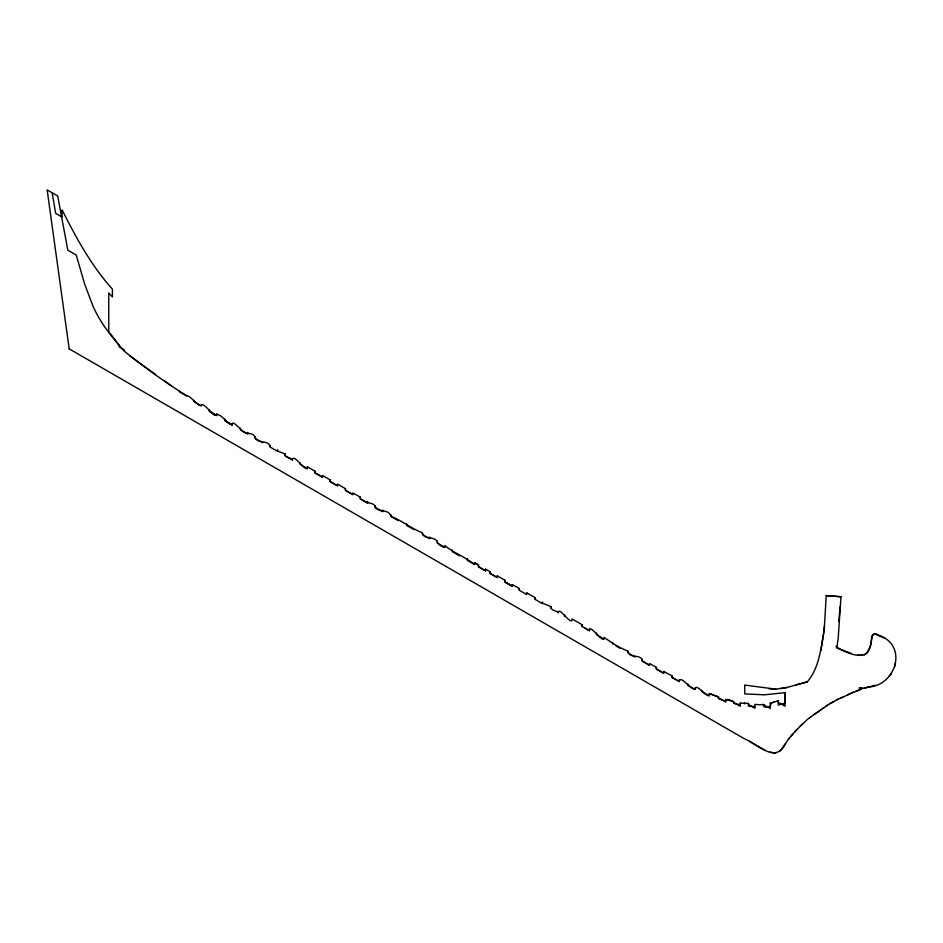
<?xml version="1.0" encoding="UTF-8"?>
<svg xmlns="http://www.w3.org/2000/svg" width="943" height="943" viewBox="0 0 943 943"><rect width="100%" height="100%" fill="white"/><g stroke="black" fill="none" stroke-linecap="round" stroke-linejoin="round"><path stroke-width="1.41" d="M270.405 447.218C268.496 439.473 259.608 444.035 255.435 438.566C254.327 431.328 245.934 435.041 242.646 431.128C240.748 429.89 231.848 418.81 232.155 424.963C225.082 422.499 224.08 416.24 216.737 414.048C215.641 420.519 204.772 402.343 201.366 404.912C199.621 408.661 190.18 395.058 186.738 395.812C167.229 383.648 144.503 367.499 125.136 351.857C118.724 345.998 114.433 338.396 108.763 332.077L108.763 292.955L112.429 296.974L112.429 289.171C91.388 265.761 76.124 237.884 62.12 209.876L62.049 217.031L55.661 213.33L52.183 192.808M277.655 449.717C276.476 450.683 278.48 451.556 285.092 453.96C284.091 458.003 290.951 457.367 292.436 459.925C293.414 452.793 304.023 470.64 307.406 468.53L307.442 466.844L315.174 471.264L315.198 472.997M367.711 501.405C364.682 503.574 375.42 502.065 375.338 507.511C379.699 512.898 388.764 508.631 390.932 516.34C402.555 520.937 410.476 528.115 422.275 532.701C424.079 540.41 433.096 535.541 437.246 541.294C436.102 543.781 446.628 550.205 444.79 545.679C456.058 554.142 463.272 555.899 474.529 564.468L474.565 562.782L478.49 565.022L478.631 566.826L485.562 570.821L485.716 569.183L489.924 571.611L490.065 573.415L497.267 577.552L497.279 575.843L505.035 580.31M542.602 601.964C540.728 603.485 545.195 603.673 551.03 606.832C550.17 610.816 556.877 610.357 558.48 612.785C558.232 605.041 572.389 627.555 572 618.914L582.055 624.714L582.196 626.517L589.458 630.714C589.281 622.345 604.227 645.825 604.109 637.421C613.657 643.998 618.502 647.263 627.92 651.13C629.547 658.792 638.258 653.97 642.218 659.346L642.254 661.055L649.562 665.251L649.586 663.554L656.363 667.349L656.399 669.07L663.707 673.125L663.86 671.475L672.005 675.86L672.159 677.663L679.349 681.4C680.186 674.021 691.738 691.396 695.274 689.05C696.288 682.331 706.001 698.079 709.407 695.274L709.419 693.553L718.413 696.971L718.413 697.796L725.756 702.04C724.035 696.865 733.218 700.944 733.772 702.511L740.29 706.283L740.29 703.136L748.447 703.419L748.447 704.551L754.978 708.323L754.989 704.386L757.488 704.598A82.772 47.787 60 0 0 763.524 704.48L763.535 705.27L763.547 704.633L770.348 708.558L770.348 703.254L778.234 700.637L778.234 702.276L785.036 706.201L784.989 692.669L764.655 694.802L744.781 693.93L744.711 685.066L775.747 689.144L787.134 687.447L807.349 681.848C817.616 669.695 820.068 654.112 822.732 638.965M589.481 629.064L589.41 630.678L584.648 627.932M375.302 505.79L375.29 507.464L382.634 511.707L382.681 509.986M489.924 571.611L489.924 573.32L497.256 577.564L497.279 575.843M702.075 690.524L702.075 691.608L709.407 695.851L709.419 693.553M216.737 414.048L216.725 415.533L209.381 411.289L209.393 409.627M519.298 590.259L519.31 588.55L512.391 584.554L512.355 586.24L505.177 582.114L504.929 580.251M740.29 703.136L740.279 704.869L733.819 703.395L733.76 701.698M240.394 428.169L240.382 429.843L247.726 434.075L247.809 432.424M315.08 471.217L315.08 472.926L322.506 477.205L322.53 475.496L330.144 479.869L330.168 481.602L337.488 485.775L337.5 484.089L345.515 488.686L345.539 490.419L352.859 494.592L352.882 492.906L360.344 497.209L360.379 498.93L367.687 503.067L360.285 498.859L360.285 497.161M695.274 687.482L695.262 689.522L687.93 685.29L687.907 683.934M429.69 537.027L429.678 538.689L422.346 534.445L422.346 532.819M672.005 675.86L671.994 677.369L679.337 681.612L679.373 679.703M656.363 667.349L656.352 668.976L663.695 673.219L663.731 671.416M744.499 703.855L744.51 702.759M875.741 633.944A7.98 4.609 60 0 1 876.978 634.333A9.147 5.281 60 0 1 878.063 634.957C909.146 645.201 895.485 686.08 868.114 687.07A3.524 2.039 60 0 0 866.77 687.553L863.364 688.425L859.285 687.989L861.336 689.085L838.433 699.011L829.262 703.926L807.621 719.226C799.169 727.336 790.199 735.269 784.376 745.548C774.663 763.441 755.873 742.954 744.44 738.782L69.169 348.851M582.114 626.47L582.137 624.832M179.323 391.039L179.311 391.781L186.679 395.871M512.391 584.554L512.367 586.251L504.929 581.972L512.273 586.204M535.259 599.465L535.105 597.65L526.677 592.782L526.536 594.432M307.442 466.844L307.406 468.53L300.074 464.31L299.933 462.506M224.811 418.857L224.858 420.684L232.19 424.916L232.237 423.372M526.677 592.782L526.63 594.491L519.345 590.283L519.31 588.55M884.899 638.246L874.585 633.908A7.98 4.609 60 0 0 873.654 634.215A8.522 4.927 60 0 0 872.888 634.804A9.147 5.281 60 0 0 872.31 635.653A11.186 6.46 60 0 0 871.91 636.702A16.762 9.678 60 0 0 871.638 637.916A33.488 19.331 60 0 0 871.438 639.507L871.238 641.7A42.14 24.329 60 0 1 871.155 642.513L870.837 644.305A22.726 13.119 60 0 1 870.436 645.696C867.501 663.601 844.586 652.12 836.217 646.721L836.983 646.32L838.197 638.505L840.967 596.742L826.233 595.575L824.347 627.732A59.138 34.148 60 0 1 824.288 628.722M485.586 569.112L485.527 570.798L478.466 566.719L478.455 564.998L474.565 562.782L474.529 564.468L467.198 560.236L467.186 558.515M820.929 650.458L824.253 629.04M838.893 621.484L840.013 606.962M895.426 663.141L894.683 666.689M823.251 636.242L824.347 627.732A52.843 30.506 60 0 0 824.418 625.704M823.192 636.549L822.85 638.364M785.507 743.685L780.097 750.887M797.212 729.245L794.572 732.287M754.978 706.578L748.553 706.166L748.447 703.419M635.311 656.976L627.897 652.839L627.897 651.118M889.143 676.284L891.288 673.903M789.609 737.78L788.324 739.265M262.696 442.668L255.27 438.483L255.27 436.75M292.401 459.901L285.057 455.669L285.057 453.948M802.552 723.859L800.218 726.181M791.153 735.964L793.358 733.654M459.524 555.84L452.192 551.608L452.192 549.887M620.081 648.23L616.085 646.049M809.648 717.706L810.897 716.786M398.217 520.63L390.874 516.399L390.838 514.666M838.433 699.011L836.547 700.178M819.42 710.786L821.53 709.348M828.013 704.845L825.691 706.39M414.06 529.624L406.645 525.44L406.633 523.719M813.491 714.641L819.031 711.211M823.121 708.122L824.099 707.592M444.79 547.246L437.352 543.074L437.352 541.353M866.464 687.683L875.01 685.231M829.805 703.784L833.777 701.804M603.933 639.059L596.601 634.816L596.601 633.095M864.33 655.02L866.747 653.251L869.906 646.969A23.999 13.85 60 0 0 870.436 645.696L870.837 644.305A23.846 13.768 60 0 0 871.155 642.513L872.31 635.653L874.585 633.908A7.768 4.479 60 0 1 875.682 633.944M836.983 646.32L836.217 646.721L837.101 648.195L851.128 653.334M847.722 694.673L853.356 692.032M855.725 691.29L861.336 689.085M795.633 685.019L807.349 681.848M863.364 688.425L865.037 688.036M774.215 702.063L770.348 703.254C773.142 707.71 761.755 708.841 763.524 704.492M843.29 697.183L841.239 697.749M862.35 688.272L859.391 687.954M780.545 688.638L787.134 687.447M352.859 494.58L345.444 490.36M775.747 689.144L768.958 688.838M862.527 655.385L857.694 655.114M775.759 753.08L769.901 752.172M542.461 603.614L535.117 599.371L535.105 597.65M201.366 405.997L193.904 401.494L193.904 400.292M826.233 595.575L841.05 596.801M649.491 665.239L642.148 660.996L642.148 659.31M725.874 699.47L733.619 701.616M725.756 701.156L718.566 698.739L718.519 697.018L709.537 693.576M337.488 485.786L330.026 481.508L330.026 479.798M749.308 741.269L765.079 750.251M209.381 411.278L216.725 415.521M277.631 451.391L270.287 447.147L270.264 445.414M315.08 472.926L322.423 477.158M224.858 420.684L232.202 424.951M345.386 488.604L345.456 490.36M118.959 345.044L111.085 335.331A79.412 45.853 60 0 1 93.121 306.534L84.693 284.22L76.253 255.07L67.825 250.201L57.712 195.991L47.15 189.897L69.193 348.922M130.016 356.053L155.595 374.489M564.503 614.6L564.562 616.357M551.03 606.832L551.054 608.565M171.756 386.1L164.412 380.842M124.405 351.138L124.393 349.912L119.101 346.847L119.089 345.279M785 692.669L785.024 703.337L778.281 704.999L778.234 700.637M612.655 642.336L612.655 644.069"/></g></svg>
